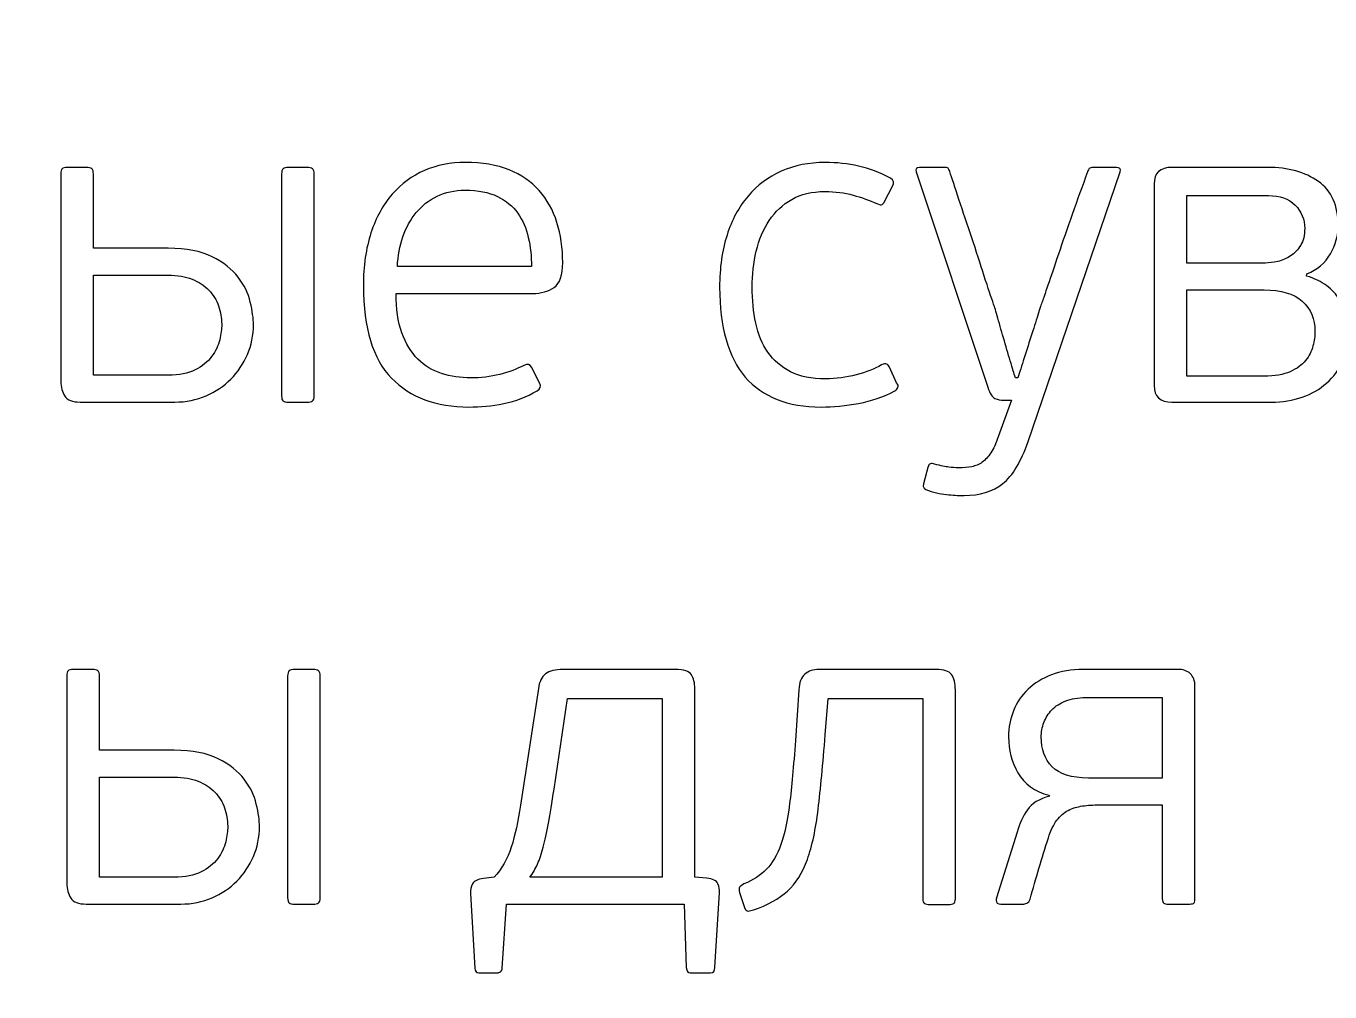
# Model space of a CAD drawing. Header units: centimetres. Extents: x -21.3 to 21.2, y -15.2 to 14.8.
# Drawn here: x -4.412 to -3.745, y 10.963 to 11.458 of the extents above; entities that cross this region are included whole.
import ezdxf

# ---------------------------------------------------------------- set-up
doc = ezdxf.new("R2010")
doc.units = ezdxf.units.CM
doc.header["$MEASUREMENT"] = 0
doc.layers.add('layer 1', color=7, linetype='Continuous')

msp = doc.modelspace()

# ---------------------------------------------------------------- linework, layer by layer
at = {"layer": 'layer 1', "color": 250, "lineweight": 9}
msp.add_open_spline([(-9.98124, 11.05641), (-9.00763, 9.93629), (-10.13091, 9.21685), (-9.88405, 8.155), (-9.88405, 8.155), (-9.66165, 7.19839), (-8.73313, 6.64559), (-7.8293, 6.43503), (-7.8293, 6.43503), (-7.8293, 6.43503), (-8.02548, 6.34899), (-8.02548, 6.34899), (-8.02548, 6.34899), (-8.27768, 6.25434), (-8.33952, 6.22257), (-8.56218, 6.03902), (-8.56218, 6.03902), (-8.78648, 5.85412), (-8.96901, 5.69561), (-9.08558, 5.39825), (-9.08558, 5.39825), (-9.27405, 4.91749), (-9.09821, 4.44479), (-8.7911, 4.13267), (-8.7911, 4.13267), (-8.67447, 4.01414), (-8.62273, 3.93029), (-8.50818, 3.81586), (-8.50818, 3.81586), (-7.56119, 2.86987), (-9.173, 1.85225), (-9.01121, 0.9869), (-9.01121, 0.9869), (-8.97444, 0.79026), (-8.89599, 0.71346), (-8.7818, 0.6142), (-8.7818, 0.6142), (-8.7818, 0.6142), (-8.57013, 0.6142), (-8.57013, 0.6142), (-8.57013, 0.6142), (-8.02163, 1.09095), (-8.36097, 1.4334), (-8.22211, 2.10062), (-8.22211, 2.10062), (-8.01994, 3.07206), (-6.96212, 3.13336), (-6.38172, 3.9644), (-6.38172, 3.9644), (-6.253, 4.14871), (-6.20448, 4.38319), (-6.13188, 4.63178), (-6.13188, 4.63178), (-6.06746, 4.85235), (-5.98956, 5.15629), (-5.81846, 5.27086), (-5.81846, 5.27086), (-5.69017, 5.00348), (-6.13712, 3.93343), (-5.77716, 3.89909), (-5.77716, 3.89909), (-5.45477, 3.87263), (-5.70726, 4.74762), (-5.43041, 5.27086), (-5.43041, 5.27086), (-4.9407, 5.01174), (-5.08374, 4.22602), (-5.03804, 3.79351), (-5.03804, 3.79351), (-4.85531, 2.0643), (-3.35762, 2.81711), (-2.99519, 2.02636), (-2.99519, 2.02636), (-2.74328, 1.47673), (-2.83885, 0.89642), (-2.22013, 0.89642), (-2.22013, 0.89642), (-2.06082, 1.13433), (-2.03964, 1.34378), (-2.19873, 1.62337), (-2.19873, 1.62337), (-2.44355, 2.05359), (-2.99783, 2.39427), (-2.91945, 2.86311), (-2.91945, 2.86311), (-2.83071, 3.39399), (-1.8524, 3.93692), (-2.37211, 5.04832), (-2.37211, 5.04832), (-2.49829, 5.31814), (-2.82545, 5.65994), (-3.09024, 5.81186), (-3.09024, 5.81186), (-3.21943, 5.88598), (-3.34145, 5.90507), (-3.41957, 6.01169), (-3.41957, 6.01169), (-3.20457, 6.01169), (-2.88829, 6.11747), (-2.74393, 6.18271), (-2.74393, 6.18271), (-2.52243, 6.28282), (-2.40803, 6.40551), (-2.24607, 6.5668), (-2.24607, 6.5668), (-1.95003, 6.86159), (-1.78242, 7.24684), (-1.65139, 7.70073), (-1.65139, 7.70073), (-1.52655, 8.13321), (-1.43247, 8.63226), (-1.24458, 9.02253), (-1.24458, 9.02253), (-0.8723, 9.79579), (-0.77957, 9.58561), (-0.52004, 9.88549), (-0.52004, 9.88549), (-0.31943, 10.12858), (-0.6653, 10.17303), (-0.85872, 10.11939), (-0.85872, 10.11939), (-0.9803, 10.08567), (-1.09694, 10.01186), (-1.19649, 9.96222), (-1.19649, 9.96222), (-1.87308, 9.62489), (-2.46594, 9.8032), (-3.44, 9.20711), (-3.44, 9.20711), (-4.02085, 8.85165), (-4.55976, 8.2471), (-4.86636, 7.63487), (-4.86636, 7.63487), (-4.89206, 7.58355), (-4.92192, 7.53221), (-4.93739, 7.4765), (-4.93739, 7.4765), (-4.98371, 7.30972), (-5.0532, 7.37628), (-4.99887, 7.45012), (-4.99887, 7.45012), (-4.94981, 7.51508), (-4.90932, 7.60773), (-4.94337, 7.72946), (-4.94337, 7.72946), (-5.00018, 7.93254), (-5.23826, 7.71833), (-4.87964, 8.74176), (-4.87964, 8.74176), (-4.73796, 9.14606), (-4.37314, 9.71549), (-4.03357, 9.90651), (-4.03357, 9.90651), (-3.73771, 10.07295), (-3.5686, 9.75855), (-3.20791, 10.06863), (-3.20791, 10.06863), (-2.84355, 10.35713), (-3.41861, 10.40096), (-3.69113, 10.26966), (-3.69113, 10.26966), (-3.80277, 10.21587), (-3.9828, 10.15845), (-4.07883, 10.09209), (-4.07883, 10.09209), (-4.63721, 9.70624), (-5.00471, 9.16134), (-5.15988, 8.48642), (-5.15988, 8.48642), (-5.20933, 8.29217), (-5.30263, 8.05219), (-5.34716, 8.39801), (-5.34716, 8.39801), (-5.44871, 9.1566), (-5.49017, 9.70987), (-6.10451, 10.3282), (-6.10451, 10.3282), (-6.24265, 10.46723), (-6.7672, 10.8666), (-6.8768, 10.63308), (-6.8768, 10.63308), (-6.99736, 10.30898), (-6.40858, 10.20822), (-6.16323, 10.07665), (-6.16323, 10.07665), (-5.75355, 9.85695), (-5.36953, 8.06992), (-5.56247, 7.90697), (-5.56247, 7.90697), (-5.75516, 7.74421), (-5.70721, 7.59841), (-5.63743, 7.45794), (-5.63743, 7.45794), (-5.58807, 7.35859), (-5.71138, 7.29185), (-5.75181, 7.48945), (-5.75181, 7.48945), (-5.81337, 7.83084), (-6.0628, 8.2617), (-6.21797, 8.57552), (-6.21797, 8.57552), (-6.34914, 8.84079), (-6.47501, 8.95265), (-6.6447, 9.17184), (-6.6447, 9.17184), (-7.09002, 9.74708), (-8.00385, 9.91917), (-8.52462, 10.36109), (-8.52462, 10.36109), (-8.72037, 10.5272), (-8.83814, 10.68138), (-9.05282, 10.85594), (-9.05282, 10.85594), (-9.14969, 10.9347), (-9.98124, 11.45764), (-9.98124, 11.05641)], degree=3, knots=[0, 0, 0, 0, 0.018182, 0.018182, 0.018182, 0.018182, 0.036364, 0.036364, 0.036364, 0.036364, 0.054545, 0.054545, 0.054545, 0.054545, 0.072727, 0.072727, 0.072727, 0.072727, 0.090909, 0.090909, 0.090909, 0.090909, 0.109091, 0.109091, 0.109091, 0.109091, 0.127273, 0.127273, 0.127273, 0.127273, 0.145455, 0.145455, 0.145455, 0.145455, 0.163636, 0.163636, 0.163636, 0.163636, 0.181818, 0.181818, 0.181818, 0.181818, 0.2, 0.2, 0.2, 0.2, 0.218182, 0.218182, 0.218182, 0.218182, 0.236364, 0.236364, 0.236364, 0.236364, 0.254545, 0.254545, 0.254545, 0.254545, 0.272727, 0.272727, 0.272727, 0.272727, 0.290909, 0.290909, 0.290909, 0.290909, 0.309091, 0.309091, 0.309091, 0.309091, 0.327273, 0.327273, 0.327273, 0.327273, 0.345455, 0.345455, 0.345455, 0.345455, 0.363636, 0.363636, 0.363636, 0.363636, 0.381818, 0.381818, 0.381818, 0.381818, 0.4, 0.4, 0.4, 0.4, 0.418182, 0.418182, 0.418182, 0.418182, 0.436364, 0.436364, 0.436364, 0.436364, 0.454545, 0.454545, 0.454545, 0.454545, 0.472727, 0.472727, 0.472727, 0.472727, 0.490909, 0.490909, 0.490909, 0.490909, 0.509091, 0.509091, 0.509091, 0.509091, 0.527273, 0.527273, 0.527273, 0.527273, 0.545455, 0.545455, 0.545455, 0.545455, 0.563636, 0.563636, 0.563636, 0.563636, 0.581818, 0.581818, 0.581818, 0.581818, 0.6, 0.6, 0.6, 0.6, 0.618182, 0.618182, 0.618182, 0.618182, 0.636364, 0.636364, 0.636364, 0.636364, 0.654545, 0.654545, 0.654545, 0.654545, 0.672727, 0.672727, 0.672727, 0.672727, 0.690909, 0.690909, 0.690909, 0.690909, 0.709091, 0.709091, 0.709091, 0.709091, 0.727273, 0.727273, 0.727273, 0.727273, 0.745455, 0.745455, 0.745455, 0.745455, 0.763636, 0.763636, 0.763636, 0.763636, 0.781818, 0.781818, 0.781818, 0.781818, 0.8, 0.8, 0.8, 0.8, 0.818182, 0.818182, 0.818182, 0.818182, 0.836364, 0.836364, 0.836364, 0.836364, 0.854545, 0.854545, 0.854545, 0.854545, 0.872727, 0.872727, 0.872727, 0.872727, 0.890909, 0.890909, 0.890909, 0.890909, 0.909091, 0.909091, 0.909091, 0.909091, 0.927273, 0.927273, 0.927273, 0.927273, 0.945455, 0.945455, 0.945455, 0.945455, 0.963636, 0.963636, 0.963636, 0.963636, 1, 1, 1, 1], dxfattribs=at)
at = {"layer": 'layer 1', "color": 29}
for points, knots in [([(-4.33895, 11.34394), (-4.32965, 11.34394), (-4.32218, 11.34249), (-4.31646, 11.33959), (-4.31646, 11.33959), (-4.31078, 11.3367), (-4.30635, 11.33323), (-4.30323, 11.32919), (-4.30323, 11.32919), (-4.30014, 11.32515), (-4.29805, 11.32088), (-4.29698, 11.31638), (-4.29698, 11.31638), (-4.29591, 11.31188), (-4.29537, 11.30803), (-4.29537, 11.30483), (-4.29537, 11.30483), (-4.29537, 11.29949), (-4.29641, 11.29442), (-4.29846, 11.28962), (-4.29846, 11.28962), (-4.30052, 11.28482), (-4.30334, 11.28062), (-4.30693, 11.27704), (-4.30693, 11.27704), (-4.31051, 11.27346), (-4.31474, 11.2706), (-4.31962, 11.26846), (-4.31962, 11.26846), (-4.3245, 11.26633), (-4.32984, 11.26526), (-4.33563, 11.26526), (-4.33563, 11.26526), (-4.33563, 11.26526), (-4.38412, 11.26526), (-4.38412, 11.26526), (-4.38412, 11.26526), (-4.38793, 11.26526), (-4.39053, 11.26629), (-4.39189, 11.26835), (-4.39189, 11.26835), (-4.39327, 11.2704), (-4.39395, 11.27288), (-4.39395, 11.27578), (-4.39395, 11.27578), (-4.39395, 11.27578), (-4.39395, 11.38191), (-4.39395, 11.38191), (-4.39395, 11.38191), (-4.39395, 11.38328), (-4.39373, 11.3842), (-4.39327, 11.38465), (-4.39327, 11.38465), (-4.39281, 11.38511), (-4.39194, 11.38534), (-4.39071, 11.38534), (-4.39071, 11.38534), (-4.39071, 11.38534), (-4.38096, 11.38534), (-4.38096, 11.38534), (-4.38096, 11.38534), (-4.37958, 11.38534), (-4.37859, 11.38511), (-4.37806, 11.38465), (-4.37806, 11.38465), (-4.37753, 11.3842), (-4.37726, 11.38328), (-4.37726, 11.38191), (-4.37726, 11.38191), (-4.37726, 11.38191), (-4.37726, 11.34394), (-4.37726, 11.34394), (-4.37726, 11.34394), (-4.37726, 11.34394), (-4.33895, 11.34394), (-4.33895, 11.34394)], [0, 0, 0, 0, 0.05, 0.05, 0.05, 0.05, 0.1, 0.1, 0.1, 0.1, 0.15, 0.15, 0.15, 0.15, 0.2, 0.2, 0.2, 0.2, 0.25, 0.25, 0.25, 0.25, 0.3, 0.3, 0.3, 0.3, 0.35, 0.35, 0.35, 0.35, 0.4, 0.4, 0.4, 0.4, 0.45, 0.45, 0.45, 0.45, 0.5, 0.5, 0.5, 0.5, 0.55, 0.55, 0.55, 0.55, 0.6, 0.6, 0.6, 0.6, 0.65, 0.65, 0.65, 0.65, 0.7, 0.7, 0.7, 0.7, 0.75, 0.75, 0.75, 0.75, 0.8, 0.8, 0.8, 0.8, 0.85, 0.85, 0.85, 0.85, 0.9, 0.9, 0.9, 0.9, 1, 1, 1, 1]), ([(-4.28097, 11.38191), (-4.28097, 11.38328), (-4.2807, 11.3842), (-4.28017, 11.38465), (-4.28017, 11.38465), (-4.27963, 11.38511), (-4.27872, 11.38534), (-4.2775, 11.38534), (-4.2775, 11.38534), (-4.2775, 11.38534), (-4.26797, 11.38534), (-4.26797, 11.38534), (-4.26797, 11.38534), (-4.26675, 11.38534), (-4.26583, 11.38511), (-4.26518, 11.38465), (-4.26518, 11.38465), (-4.26457, 11.3842), (-4.26427, 11.38328), (-4.26427, 11.38191), (-4.26427, 11.38191), (-4.26427, 11.38191), (-4.26427, 11.26846), (-4.26427, 11.26846), (-4.26427, 11.26846), (-4.26427, 11.26709), (-4.26457, 11.26621), (-4.26518, 11.26583), (-4.26518, 11.26583), (-4.26583, 11.26545), (-4.26675, 11.26526), (-4.26797, 11.26526), (-4.26797, 11.26526), (-4.26797, 11.26526), (-4.2775, 11.26526), (-4.2775, 11.26526), (-4.2775, 11.26526), (-4.27872, 11.26526), (-4.27963, 11.26545), (-4.28017, 11.26583), (-4.28017, 11.26583), (-4.2807, 11.26621), (-4.28097, 11.26709), (-4.28097, 11.26846), (-4.28097, 11.26846), (-4.28097, 11.26846), (-4.28097, 11.38191), (-4.28097, 11.38191)], [0, 0, 0, 0, 0.076923, 0.076923, 0.076923, 0.076923, 0.153846, 0.153846, 0.153846, 0.153846, 0.230769, 0.230769, 0.230769, 0.230769, 0.307692, 0.307692, 0.307692, 0.307692, 0.384615, 0.384615, 0.384615, 0.384615, 0.461538, 0.461538, 0.461538, 0.461538, 0.538462, 0.538462, 0.538462, 0.538462, 0.615385, 0.615385, 0.615385, 0.615385, 0.692308, 0.692308, 0.692308, 0.692308, 0.769231, 0.769231, 0.769231, 0.769231, 0.846154, 0.846154, 0.846154, 0.846154, 1, 1, 1, 1]), ([(-4.18696, 11.38785), (-4.17827, 11.38785), (-4.1708, 11.3866), (-4.16455, 11.38408), (-4.16455, 11.38408), (-4.15829, 11.38157), (-4.15315, 11.37802), (-4.14911, 11.37345), (-4.14911, 11.37345), (-4.14507, 11.36887), (-4.14205, 11.36346), (-4.14008, 11.35721), (-4.14008, 11.35721), (-4.13809, 11.35095), (-4.1371, 11.34409), (-4.1371, 11.33662), (-4.1371, 11.33662), (-4.1371, 11.33022), (-4.13858, 11.32599), (-4.14156, 11.32393), (-4.14156, 11.32393), (-4.14453, 11.32187), (-4.14815, 11.32084), (-4.15242, 11.32084), (-4.15242, 11.32084), (-4.15242, 11.32084), (-4.22241, 11.32084), (-4.22241, 11.32084), (-4.22241, 11.32084), (-4.22241, 11.31295), (-4.22142, 11.30624), (-4.21944, 11.30071), (-4.21944, 11.30071), (-4.21746, 11.29519), (-4.21471, 11.29068), (-4.21128, 11.28729), (-4.21128, 11.28729), (-4.20785, 11.28386), (-4.20377, 11.28138), (-4.19912, 11.2799), (-4.19912, 11.2799), (-4.19447, 11.27837), (-4.18944, 11.27761), (-4.1841, 11.27761), (-4.1841, 11.27761), (-4.17903, 11.27761), (-4.17411, 11.27822), (-4.16927, 11.27944), (-4.16927, 11.27944), (-4.16447, 11.28066), (-4.16039, 11.28219), (-4.157, 11.28401), (-4.157, 11.28401), (-4.15517, 11.28493), (-4.15387, 11.28462), (-4.15311, 11.2831), (-4.15311, 11.2831), (-4.15311, 11.2831), (-4.14899, 11.27506), (-4.14899, 11.27506), (-4.14899, 11.27506), (-4.14808, 11.27319), (-4.14846, 11.27189), (-4.15014, 11.27109), (-4.15014, 11.27109), (-4.15547, 11.26785), (-4.16119, 11.26564), (-4.16729, 11.2645), (-4.16729, 11.2645), (-4.17339, 11.26332), (-4.17934, 11.26274), (-4.18513, 11.26274), (-4.18513, 11.26274), (-4.2019, 11.26274), (-4.21509, 11.26766), (-4.2247, 11.2775), (-4.2247, 11.2775), (-4.23431, 11.28733), (-4.23911, 11.30308), (-4.23911, 11.32473), (-4.23911, 11.32473), (-4.23911, 11.33494), (-4.23781, 11.34398), (-4.23522, 11.35183), (-4.23522, 11.35183), (-4.23263, 11.35968), (-4.22901, 11.36628), (-4.22435, 11.37161), (-4.22435, 11.37161), (-4.2197, 11.37695), (-4.21421, 11.38099), (-4.20789, 11.38374), (-4.20789, 11.38374), (-4.20156, 11.38648), (-4.19459, 11.38785), (-4.18696, 11.38785)], [0, 0, 0, 0, 0.04, 0.04, 0.04, 0.04, 0.08, 0.08, 0.08, 0.08, 0.12, 0.12, 0.12, 0.12, 0.16, 0.16, 0.16, 0.16, 0.2, 0.2, 0.2, 0.2, 0.24, 0.24, 0.24, 0.24, 0.28, 0.28, 0.28, 0.28, 0.32, 0.32, 0.32, 0.32, 0.36, 0.36, 0.36, 0.36, 0.4, 0.4, 0.4, 0.4, 0.44, 0.44, 0.44, 0.44, 0.48, 0.48, 0.48, 0.48, 0.52, 0.52, 0.52, 0.52, 0.56, 0.56, 0.56, 0.56, 0.6, 0.6, 0.6, 0.6, 0.64, 0.64, 0.64, 0.64, 0.68, 0.68, 0.68, 0.68, 0.72, 0.72, 0.72, 0.72, 0.76, 0.76, 0.76, 0.76, 0.8, 0.8, 0.8, 0.8, 0.84, 0.84, 0.84, 0.84, 0.88, 0.88, 0.88, 0.88, 0.92, 0.92, 0.92, 0.92, 1, 1, 1, 1]), ([(-4.00261, 11.27715), (-3.99728, 11.27715), (-3.99205, 11.27784), (-3.98694, 11.27921), (-3.98694, 11.27921), (-3.98184, 11.28058), (-3.97753, 11.28226), (-3.97402, 11.28424), (-3.97402, 11.28424), (-3.9728, 11.28485), (-3.97192, 11.28501), (-3.97139, 11.2847), (-3.97139, 11.2847), (-3.97086, 11.28439), (-3.97036, 11.28386), (-3.9699, 11.2831), (-3.9699, 11.2831), (-3.9699, 11.2831), (-3.96625, 11.27509), (-3.96625, 11.27509), (-3.96625, 11.27509), (-3.96548, 11.27418), (-3.96525, 11.27342), (-3.96556, 11.27281), (-3.96556, 11.27281), (-3.96586, 11.2722), (-3.9664, 11.27159), (-3.96716, 11.27098), (-3.96716, 11.27098), (-3.97296, 11.26793), (-3.97913, 11.26579), (-3.98569, 11.26457), (-3.98569, 11.26457), (-3.99224, 11.26335), (-3.99865, 11.26274), (-4.0049, 11.26274), (-4.0049, 11.26274), (-4.02198, 11.26274), (-4.0349, 11.26785), (-4.04367, 11.27807), (-4.04367, 11.27807), (-4.05243, 11.28828), (-4.05682, 11.30361), (-4.05682, 11.32404), (-4.05682, 11.32404), (-4.05682, 11.33395), (-4.05556, 11.34283), (-4.05304, 11.35069), (-4.05304, 11.35069), (-4.05053, 11.35854), (-4.04694, 11.36521), (-4.04229, 11.3707), (-4.04229, 11.3707), (-4.03764, 11.37619), (-4.03197, 11.38042), (-4.02525, 11.38339), (-4.02525, 11.38339), (-4.01855, 11.38637), (-4.01107, 11.38785), (-4.00284, 11.38785), (-4.00284, 11.38785), (-3.9969, 11.38785), (-3.99118, 11.38724), (-3.98569, 11.38602), (-3.98569, 11.38602), (-3.9802, 11.3848), (-3.97478, 11.38275), (-3.96945, 11.37985), (-3.96945, 11.37985), (-3.96762, 11.37878), (-3.96724, 11.37741), (-3.9683, 11.37573), (-3.9683, 11.37573), (-3.9683, 11.37573), (-3.97242, 11.36796), (-3.97242, 11.36796), (-3.97242, 11.36796), (-3.97273, 11.36719), (-3.97315, 11.36666), (-3.97368, 11.36635), (-3.97368, 11.36635), (-3.97421, 11.36605), (-3.97509, 11.3662), (-3.97631, 11.36681), (-3.97631, 11.36681), (-3.98012, 11.36849), (-3.9842, 11.36994), (-3.98855, 11.37116), (-3.98855, 11.37116), (-3.99289, 11.37238), (-3.99766, 11.37299), (-4.00284, 11.37299), (-4.00284, 11.37299), (-4.00955, 11.37299), (-4.01523, 11.37165), (-4.01988, 11.36898), (-4.01988, 11.36898), (-4.02453, 11.36632), (-4.02838, 11.3627), (-4.03143, 11.35812), (-4.03143, 11.35812), (-4.03448, 11.35355), (-4.03669, 11.34832), (-4.03807, 11.34245), (-4.03807, 11.34245), (-4.03943, 11.33658), (-4.04012, 11.33044), (-4.04012, 11.32404), (-4.04012, 11.32404), (-4.04012, 11.31749), (-4.03951, 11.31135), (-4.03829, 11.30563), (-4.03829, 11.30563), (-4.03707, 11.29991), (-4.03501, 11.29496), (-4.03212, 11.29076), (-4.03212, 11.29076), (-4.02922, 11.28657), (-4.02537, 11.28325), (-4.02057, 11.28081), (-4.02057, 11.28081), (-4.01577, 11.27837), (-4.00978, 11.27715), (-4.00261, 11.27715)], [0, 0, 0, 0, 0.03125, 0.03125, 0.03125, 0.03125, 0.0625, 0.0625, 0.0625, 0.0625, 0.09375, 0.09375, 0.09375, 0.09375, 0.125, 0.125, 0.125, 0.125, 0.15625, 0.15625, 0.15625, 0.15625, 0.1875, 0.1875, 0.1875, 0.1875, 0.21875, 0.21875, 0.21875, 0.21875, 0.25, 0.25, 0.25, 0.25, 0.28125, 0.28125, 0.28125, 0.28125, 0.3125, 0.3125, 0.3125, 0.3125, 0.34375, 0.34375, 0.34375, 0.34375, 0.375, 0.375, 0.375, 0.375, 0.40625, 0.40625, 0.40625, 0.40625, 0.4375, 0.4375, 0.4375, 0.4375, 0.46875, 0.46875, 0.46875, 0.46875, 0.5, 0.5, 0.5, 0.5, 0.53125, 0.53125, 0.53125, 0.53125, 0.5625, 0.5625, 0.5625, 0.5625, 0.59375, 0.59375, 0.59375, 0.59375, 0.625, 0.625, 0.625, 0.625, 0.65625, 0.65625, 0.65625, 0.65625, 0.6875, 0.6875, 0.6875, 0.6875, 0.71875, 0.71875, 0.71875, 0.71875, 0.75, 0.75, 0.75, 0.75, 0.78125, 0.78125, 0.78125, 0.78125, 0.8125, 0.8125, 0.8125, 0.8125, 0.84375, 0.84375, 0.84375, 0.84375, 0.875, 0.875, 0.875, 0.875, 0.90625, 0.90625, 0.90625, 0.90625, 0.9375, 0.9375, 0.9375, 0.9375, 1, 1, 1, 1]), ([(-3.899, 11.24513), (-3.90251, 11.23476), (-3.90682, 11.22756), (-3.91192, 11.22352), (-3.91192, 11.22352), (-3.91703, 11.21948), (-3.92363, 11.21746), (-3.93171, 11.21746), (-3.93171, 11.21746), (-3.93384, 11.21746), (-3.93647, 11.21757), (-3.9396, 11.2178), (-3.9396, 11.2178), (-3.94273, 11.21803), (-3.9462, 11.21875), (-3.95001, 11.21997), (-3.95001, 11.21997), (-3.95214, 11.22058), (-3.95298, 11.22173), (-3.95252, 11.2234), (-3.95252, 11.2234), (-3.95252, 11.2234), (-3.95024, 11.23187), (-3.95024, 11.23187), (-3.95024, 11.23187), (-3.94993, 11.23293), (-3.94951, 11.23354), (-3.94897, 11.2337), (-3.94897, 11.2337), (-3.94844, 11.23385), (-3.94772, 11.23377), (-3.9468, 11.23347), (-3.9468, 11.23347), (-3.9436, 11.2327), (-3.9412, 11.23221), (-3.9396, 11.23198), (-3.9396, 11.23198), (-3.938, 11.23175), (-3.93628, 11.23164), (-3.93445, 11.23164), (-3.93445, 11.23164), (-3.93201, 11.23164), (-3.9298, 11.23183), (-3.92782, 11.23221), (-3.92782, 11.23221), (-3.92584, 11.23259), (-3.92404, 11.23335), (-3.92245, 11.2345), (-3.92245, 11.2345), (-3.92084, 11.23564), (-3.91936, 11.23724), (-3.91798, 11.2393), (-3.91798, 11.2393), (-3.91661, 11.24136), (-3.91539, 11.24406), (-3.91433, 11.24742), (-3.91433, 11.24742), (-3.91433, 11.24742), (-3.90746, 11.26618), (-3.90746, 11.26618), (-3.90746, 11.26618), (-3.90746, 11.26618), (-3.91135, 11.26618), (-3.91135, 11.26618), (-3.91135, 11.26618), (-3.91303, 11.26618), (-3.91455, 11.26648), (-3.91592, 11.26709), (-3.91592, 11.26709), (-3.9173, 11.2677), (-3.91852, 11.2696), (-3.91959, 11.27281), (-3.91959, 11.27281), (-3.91959, 11.27281), (-3.95618, 11.38305), (-3.95618, 11.38305), (-3.95618, 11.38305), (-3.95664, 11.38458), (-3.95611, 11.38534), (-3.95458, 11.38534), (-3.95458, 11.38534), (-3.95458, 11.38534), (-3.942, 11.38534), (-3.942, 11.38534), (-3.942, 11.38534), (-3.94093, 11.38534), (-3.94025, 11.38518), (-3.93994, 11.38488), (-3.93994, 11.38488), (-3.93964, 11.38458), (-3.93933, 11.38404), (-3.93903, 11.38328), (-3.93903, 11.38328), (-3.93796, 11.37992), (-3.9364, 11.37512), (-3.93434, 11.36887), (-3.93434, 11.36887), (-3.93228, 11.36262), (-3.93011, 11.3561), (-3.92782, 11.34931), (-3.92782, 11.34931), (-3.92553, 11.34253), (-3.9234, 11.33601), (-3.92141, 11.32976), (-3.92141, 11.32976), (-3.91943, 11.32351), (-3.91783, 11.3187), (-3.91661, 11.31535), (-3.91661, 11.31535), (-3.91615, 11.31413), (-3.91543, 11.31173), (-3.91444, 11.30814), (-3.91444, 11.30814), (-3.91345, 11.30456), (-3.91234, 11.30071), (-3.91112, 11.2966), (-3.91112, 11.2966), (-3.9099, 11.29248), (-3.90876, 11.28859), (-3.90769, 11.28493), (-3.90769, 11.28493), (-3.90662, 11.28127), (-3.90586, 11.27883), (-3.90541, 11.27761), (-3.90541, 11.27761), (-3.90541, 11.27761), (-3.90426, 11.27761), (-3.90426, 11.27761), (-3.90426, 11.27761), (-3.90335, 11.28036), (-3.90224, 11.28378), (-3.90094, 11.28791), (-3.90094, 11.28791), (-3.89965, 11.29202), (-3.89835, 11.2961), (-3.89706, 11.30014), (-3.89706, 11.30014), (-3.89576, 11.30418), (-3.89462, 11.3078), (-3.89362, 11.311), (-3.89362, 11.311), (-3.89264, 11.3142), (-3.89199, 11.31619), (-3.89168, 11.31695), (-3.89168, 11.31695), (-3.89122, 11.31802), (-3.89027, 11.32073), (-3.88882, 11.32507), (-3.88882, 11.32507), (-3.88738, 11.32942), (-3.88558, 11.33471), (-3.88345, 11.34097), (-3.88345, 11.34097), (-3.88131, 11.34722), (-3.87895, 11.35401), (-3.87636, 11.36132), (-3.87636, 11.36132), (-3.87377, 11.36864), (-3.87117, 11.37588), (-3.86858, 11.38305), (-3.86858, 11.38305), (-3.86828, 11.38381), (-3.86797, 11.38438), (-3.86767, 11.38477), (-3.86767, 11.38477), (-3.86736, 11.38515), (-3.86667, 11.38534), (-3.86561, 11.38534), (-3.86561, 11.38534), (-3.86561, 11.38534), (-3.85371, 11.38534), (-3.85371, 11.38534), (-3.85371, 11.38534), (-3.85204, 11.38534), (-3.85143, 11.38458), (-3.85188, 11.38305), (-3.85188, 11.38305), (-3.85188, 11.38305), (-3.899, 11.24513), (-3.899, 11.24513)], [0, 0, 0, 0, 0.021739, 0.021739, 0.021739, 0.021739, 0.043478, 0.043478, 0.043478, 0.043478, 0.065217, 0.065217, 0.065217, 0.065217, 0.086957, 0.086957, 0.086957, 0.086957, 0.108696, 0.108696, 0.108696, 0.108696, 0.130435, 0.130435, 0.130435, 0.130435, 0.152174, 0.152174, 0.152174, 0.152174, 0.173913, 0.173913, 0.173913, 0.173913, 0.195652, 0.195652, 0.195652, 0.195652, 0.217391, 0.217391, 0.217391, 0.217391, 0.23913, 0.23913, 0.23913, 0.23913, 0.26087, 0.26087, 0.26087, 0.26087, 0.282609, 0.282609, 0.282609, 0.282609, 0.304348, 0.304348, 0.304348, 0.304348, 0.326087, 0.326087, 0.326087, 0.326087, 0.347826, 0.347826, 0.347826, 0.347826, 0.369565, 0.369565, 0.369565, 0.369565, 0.391304, 0.391304, 0.391304, 0.391304, 0.413043, 0.413043, 0.413043, 0.413043, 0.434783, 0.434783, 0.434783, 0.434783, 0.456522, 0.456522, 0.456522, 0.456522, 0.478261, 0.478261, 0.478261, 0.478261, 0.5, 0.5, 0.5, 0.5, 0.521739, 0.521739, 0.521739, 0.521739, 0.543478, 0.543478, 0.543478, 0.543478, 0.565217, 0.565217, 0.565217, 0.565217, 0.586957, 0.586957, 0.586957, 0.586957, 0.608696, 0.608696, 0.608696, 0.608696, 0.630435, 0.630435, 0.630435, 0.630435, 0.652174, 0.652174, 0.652174, 0.652174, 0.673913, 0.673913, 0.673913, 0.673913, 0.695652, 0.695652, 0.695652, 0.695652, 0.717391, 0.717391, 0.717391, 0.717391, 0.73913, 0.73913, 0.73913, 0.73913, 0.76087, 0.76087, 0.76087, 0.76087, 0.782609, 0.782609, 0.782609, 0.782609, 0.804348, 0.804348, 0.804348, 0.804348, 0.826087, 0.826087, 0.826087, 0.826087, 0.847826, 0.847826, 0.847826, 0.847826, 0.869565, 0.869565, 0.869565, 0.869565, 0.891304, 0.891304, 0.891304, 0.891304, 0.913043, 0.913043, 0.913043, 0.913043, 0.934783, 0.934783, 0.934783, 0.934783, 0.956522, 0.956522, 0.956522, 0.956522, 1, 1, 1, 1]), ([(-3.75651, 11.32976), (-3.75239, 11.32854), (-3.74896, 11.3269), (-3.74622, 11.32484), (-3.74622, 11.32484), (-3.74347, 11.32278), (-3.74126, 11.32042), (-3.73959, 11.31775), (-3.73959, 11.31775), (-3.73791, 11.31508), (-3.73673, 11.31222), (-3.73604, 11.30917), (-3.73604, 11.30917), (-3.73535, 11.30612), (-3.73501, 11.30315), (-3.73501, 11.30025), (-3.73501, 11.30025), (-3.73501, 11.29507), (-3.736, 11.29034), (-3.73798, 11.28607), (-3.73798, 11.28607), (-3.73997, 11.2818), (-3.74271, 11.27811), (-3.74622, 11.27498), (-3.74622, 11.27498), (-3.74973, 11.27185), (-3.75388, 11.26945), (-3.75868, 11.26778), (-3.75868, 11.26778), (-3.76348, 11.2661), (-3.76878, 11.26526), (-3.77458, 11.26526), (-3.77458, 11.26526), (-3.77458, 11.26526), (-3.82536, 11.26526), (-3.82536, 11.26526), (-3.82536, 11.26526), (-3.83146, 11.26526), (-3.8345, 11.26808), (-3.8345, 11.27372), (-3.8345, 11.27372), (-3.8345, 11.27372), (-3.8345, 11.37688), (-3.8345, 11.37688), (-3.8345, 11.37688), (-3.8345, 11.38252), (-3.83146, 11.38534), (-3.82536, 11.38534), (-3.82536, 11.38534), (-3.82536, 11.38534), (-3.77641, 11.38534), (-3.77641, 11.38534), (-3.77641, 11.38534), (-3.76588, 11.38534), (-3.75724, 11.38294), (-3.75045, 11.37813), (-3.75045, 11.37813), (-3.74366, 11.37333), (-3.74027, 11.36582), (-3.74027, 11.3556), (-3.74027, 11.3556), (-3.74027, 11.35057), (-3.74161, 11.34573), (-3.74427, 11.34108), (-3.74427, 11.34108), (-3.74694, 11.33643), (-3.75094, 11.33304), (-3.75628, 11.3309), (-3.75628, 11.3309), (-3.75628, 11.3309), (-3.75651, 11.32976), (-3.75651, 11.32976)], [0, 0, 0, 0, 0.052632, 0.052632, 0.052632, 0.052632, 0.105263, 0.105263, 0.105263, 0.105263, 0.157895, 0.157895, 0.157895, 0.157895, 0.210526, 0.210526, 0.210526, 0.210526, 0.263158, 0.263158, 0.263158, 0.263158, 0.315789, 0.315789, 0.315789, 0.315789, 0.368421, 0.368421, 0.368421, 0.368421, 0.421053, 0.421053, 0.421053, 0.421053, 0.473684, 0.473684, 0.473684, 0.473684, 0.526316, 0.526316, 0.526316, 0.526316, 0.578947, 0.578947, 0.578947, 0.578947, 0.631579, 0.631579, 0.631579, 0.631579, 0.684211, 0.684211, 0.684211, 0.684211, 0.736842, 0.736842, 0.736842, 0.736842, 0.789474, 0.789474, 0.789474, 0.789474, 0.842105, 0.842105, 0.842105, 0.842105, 0.894737, 0.894737, 0.894737, 0.894737, 1, 1, 1, 1]), ([(-4.15311, 11.33456), (-4.15311, 11.33974), (-4.15364, 11.3447), (-4.15471, 11.34943), (-4.15471, 11.34943), (-4.15578, 11.35416), (-4.15757, 11.35831), (-4.16013, 11.36189), (-4.16013, 11.36189), (-4.16264, 11.36548), (-4.16611, 11.36834), (-4.17053, 11.37047), (-4.17053, 11.37047), (-4.17499, 11.37261), (-4.18048, 11.37367), (-4.18708, 11.37367), (-4.18708, 11.37367), (-4.19241, 11.37367), (-4.19722, 11.37264), (-4.20141, 11.37059), (-4.20141, 11.37059), (-4.20564, 11.36853), (-4.20918, 11.36574), (-4.21208, 11.36224), (-4.21208, 11.36224), (-4.21498, 11.35873), (-4.21727, 11.35461), (-4.21887, 11.34988), (-4.21887, 11.34988), (-4.22047, 11.34516), (-4.22142, 11.34005), (-4.22172, 11.33456), (-4.22172, 11.33456), (-4.22172, 11.33456), (-4.15311, 11.33456), (-4.15311, 11.33456)], [0, 0, 0, 0, 0.1, 0.1, 0.1, 0.1, 0.2, 0.2, 0.2, 0.2, 0.3, 0.3, 0.3, 0.3, 0.4, 0.4, 0.4, 0.4, 0.5, 0.5, 0.5, 0.5, 0.6, 0.6, 0.6, 0.6, 0.7, 0.7, 0.7, 0.7, 0.8, 0.8, 0.8, 0.8, 1, 1, 1, 1]), ([(-3.81781, 11.33639), (-3.81781, 11.33639), (-3.77755, 11.33639), (-3.77755, 11.33639), (-3.77755, 11.33639), (-3.77572, 11.33639), (-3.77362, 11.33666), (-3.77126, 11.33719), (-3.77126, 11.33719), (-3.7689, 11.33773), (-3.76669, 11.33868), (-3.76463, 11.34001), (-3.76463, 11.34001), (-3.76257, 11.34139), (-3.76085, 11.34321), (-3.75948, 11.34546), (-3.75948, 11.34546), (-3.75811, 11.34775), (-3.75742, 11.35065), (-3.75742, 11.35412), (-3.75742, 11.35412), (-3.75742, 11.35881), (-3.75906, 11.36277), (-3.76234, 11.36605), (-3.76234, 11.36605), (-3.76562, 11.36929), (-3.77016, 11.37093), (-3.77595, 11.37093), (-3.77595, 11.37093), (-3.77595, 11.37093), (-3.81781, 11.37093), (-3.81781, 11.37093), (-3.81781, 11.37093), (-3.81781, 11.37093), (-3.81781, 11.33639), (-3.81781, 11.33639)], [0, 0, 0, 0, 0.1, 0.1, 0.1, 0.1, 0.2, 0.2, 0.2, 0.2, 0.3, 0.3, 0.3, 0.3, 0.4, 0.4, 0.4, 0.4, 0.5, 0.5, 0.5, 0.5, 0.6, 0.6, 0.6, 0.6, 0.7, 0.7, 0.7, 0.7, 0.8, 0.8, 0.8, 0.8, 1, 1, 1, 1]), ([(-4.37726, 11.33022), (-4.37726, 11.33022), (-4.37726, 11.27898), (-4.37726, 11.27898), (-4.37726, 11.27898), (-4.37726, 11.27898), (-4.33895, 11.27898), (-4.33895, 11.27898), (-4.33895, 11.27898), (-4.33334, 11.27898), (-4.32873, 11.2799), (-4.32518, 11.28173), (-4.32518, 11.28173), (-4.3216, 11.28356), (-4.31878, 11.28584), (-4.31676, 11.28859), (-4.31676, 11.28859), (-4.3147, 11.29133), (-4.31333, 11.29419), (-4.31264, 11.29717), (-4.31264, 11.29717), (-4.31196, 11.30014), (-4.31161, 11.30277), (-4.31161, 11.30506), (-4.31161, 11.30506), (-4.31161, 11.30826), (-4.31215, 11.31139), (-4.31322, 11.31443), (-4.31322, 11.31443), (-4.31429, 11.31749), (-4.31596, 11.32019), (-4.31821, 11.32255), (-4.31821, 11.32255), (-4.3205, 11.32492), (-4.32336, 11.32679), (-4.32679, 11.32816), (-4.32679, 11.32816), (-4.33018, 11.32953), (-4.33426, 11.33022), (-4.33895, 11.33022), (-4.33895, 11.33022), (-4.33895, 11.33022), (-4.37726, 11.33022), (-4.37726, 11.33022)], [0, 0, 0, 0, 0.083333, 0.083333, 0.083333, 0.083333, 0.166667, 0.166667, 0.166667, 0.166667, 0.25, 0.25, 0.25, 0.25, 0.333333, 0.333333, 0.333333, 0.333333, 0.416667, 0.416667, 0.416667, 0.416667, 0.5, 0.5, 0.5, 0.5, 0.583333, 0.583333, 0.583333, 0.583333, 0.666667, 0.666667, 0.666667, 0.666667, 0.75, 0.75, 0.75, 0.75, 0.833333, 0.833333, 0.833333, 0.833333, 1, 1, 1, 1]), ([(-3.75216, 11.3014), (-3.75216, 11.3078), (-3.75434, 11.31295), (-3.75868, 11.31683), (-3.75868, 11.31683), (-3.76303, 11.32073), (-3.76955, 11.32267), (-3.77824, 11.32267), (-3.77824, 11.32267), (-3.77824, 11.32267), (-3.81781, 11.32267), (-3.81781, 11.32267), (-3.81781, 11.32267), (-3.81781, 11.32267), (-3.81781, 11.27852), (-3.81781, 11.27852), (-3.81781, 11.27852), (-3.81781, 11.27852), (-3.77824, 11.27852), (-3.77824, 11.27852), (-3.77824, 11.27852), (-3.77275, 11.27852), (-3.76829, 11.27929), (-3.76486, 11.28081), (-3.76486, 11.28081), (-3.76143, 11.28234), (-3.7588, 11.28424), (-3.75697, 11.28653), (-3.75697, 11.28653), (-3.75514, 11.28882), (-3.75388, 11.29129), (-3.75319, 11.29396), (-3.75319, 11.29396), (-3.75251, 11.29663), (-3.75216, 11.29911), (-3.75216, 11.3014)], [0, 0, 0, 0, 0.1, 0.1, 0.1, 0.1, 0.2, 0.2, 0.2, 0.2, 0.3, 0.3, 0.3, 0.3, 0.4, 0.4, 0.4, 0.4, 0.5, 0.5, 0.5, 0.5, 0.6, 0.6, 0.6, 0.6, 0.7, 0.7, 0.7, 0.7, 0.8, 0.8, 0.8, 0.8, 1, 1, 1, 1]), ([(-4.33587, 11.08709), (-4.32657, 11.08709), (-4.3191, 11.08564), (-4.31338, 11.08274), (-4.31338, 11.08274), (-4.3077, 11.07985), (-4.30327, 11.07638), (-4.30015, 11.07234), (-4.30015, 11.07234), (-4.29706, 11.0683), (-4.29497, 11.06403), (-4.2939, 11.05953), (-4.2939, 11.05953), (-4.29283, 11.05503), (-4.2923, 11.05118), (-4.2923, 11.04798), (-4.2923, 11.04798), (-4.2923, 11.04264), (-4.29333, 11.03757), (-4.29538, 11.03277), (-4.29538, 11.03277), (-4.29744, 11.02797), (-4.30026, 11.02377), (-4.30385, 11.02019), (-4.30385, 11.02019), (-4.30743, 11.0166), (-4.31166, 11.01375), (-4.31654, 11.01161), (-4.31654, 11.01161), (-4.32142, 11.00948), (-4.32676, 11.00841), (-4.33255, 11.00841), (-4.33255, 11.00841), (-4.33255, 11.00841), (-4.38104, 11.00841), (-4.38104, 11.00841), (-4.38104, 11.00841), (-4.38485, 11.00841), (-4.38745, 11.00944), (-4.38882, 11.0115), (-4.38882, 11.0115), (-4.39019, 11.01355), (-4.39088, 11.01603), (-4.39088, 11.01893), (-4.39088, 11.01893), (-4.39088, 11.01893), (-4.39088, 11.12506), (-4.39088, 11.12506), (-4.39088, 11.12506), (-4.39088, 11.12643), (-4.39065, 11.12734), (-4.39019, 11.1278), (-4.39019, 11.1278), (-4.38973, 11.12826), (-4.38886, 11.12849), (-4.38763, 11.12849), (-4.38763, 11.12849), (-4.38763, 11.12849), (-4.37788, 11.12849), (-4.37788, 11.12849), (-4.37788, 11.12849), (-4.3765, 11.12849), (-4.37551, 11.12826), (-4.37498, 11.1278), (-4.37498, 11.1278), (-4.37445, 11.12734), (-4.37418, 11.12643), (-4.37418, 11.12506), (-4.37418, 11.12506), (-4.37418, 11.12506), (-4.37418, 11.08709), (-4.37418, 11.08709), (-4.37418, 11.08709), (-4.37418, 11.08709), (-4.33587, 11.08709), (-4.33587, 11.08709)], [0, 0, 0, 0, 0.05, 0.05, 0.05, 0.05, 0.1, 0.1, 0.1, 0.1, 0.15, 0.15, 0.15, 0.15, 0.2, 0.2, 0.2, 0.2, 0.25, 0.25, 0.25, 0.25, 0.3, 0.3, 0.3, 0.3, 0.35, 0.35, 0.35, 0.35, 0.4, 0.4, 0.4, 0.4, 0.45, 0.45, 0.45, 0.45, 0.5, 0.5, 0.5, 0.5, 0.55, 0.55, 0.55, 0.55, 0.6, 0.6, 0.6, 0.6, 0.65, 0.65, 0.65, 0.65, 0.7, 0.7, 0.7, 0.7, 0.75, 0.75, 0.75, 0.75, 0.8, 0.8, 0.8, 0.8, 0.85, 0.85, 0.85, 0.85, 0.9, 0.9, 0.9, 0.9, 1, 1, 1, 1]), ([(-4.27789, 11.12506), (-4.27789, 11.12643), (-4.27762, 11.12734), (-4.27709, 11.1278), (-4.27709, 11.1278), (-4.27655, 11.12826), (-4.27564, 11.12849), (-4.27442, 11.12849), (-4.27442, 11.12849), (-4.27442, 11.12849), (-4.26489, 11.12849), (-4.26489, 11.12849), (-4.26489, 11.12849), (-4.26367, 11.12849), (-4.26276, 11.12826), (-4.2621, 11.1278), (-4.2621, 11.1278), (-4.26149, 11.12734), (-4.26119, 11.12643), (-4.26119, 11.12506), (-4.26119, 11.12506), (-4.26119, 11.12506), (-4.26119, 11.01161), (-4.26119, 11.01161), (-4.26119, 11.01161), (-4.26119, 11.01024), (-4.26149, 11.00936), (-4.2621, 11.00898), (-4.2621, 11.00898), (-4.26276, 11.0086), (-4.26367, 11.00841), (-4.26489, 11.00841), (-4.26489, 11.00841), (-4.26489, 11.00841), (-4.27442, 11.00841), (-4.27442, 11.00841), (-4.27442, 11.00841), (-4.27564, 11.00841), (-4.27655, 11.0086), (-4.27709, 11.00898), (-4.27709, 11.00898), (-4.27762, 11.00936), (-4.27789, 11.01024), (-4.27789, 11.01161), (-4.27789, 11.01161), (-4.27789, 11.01161), (-4.27789, 11.12506), (-4.27789, 11.12506)], [0, 0, 0, 0, 0.076923, 0.076923, 0.076923, 0.076923, 0.153846, 0.153846, 0.153846, 0.153846, 0.230769, 0.230769, 0.230769, 0.230769, 0.307692, 0.307692, 0.307692, 0.307692, 0.384615, 0.384615, 0.384615, 0.384615, 0.461538, 0.461538, 0.461538, 0.461538, 0.538462, 0.538462, 0.538462, 0.538462, 0.615385, 0.615385, 0.615385, 0.615385, 0.692308, 0.692308, 0.692308, 0.692308, 0.769231, 0.769231, 0.769231, 0.769231, 0.846154, 0.846154, 0.846154, 0.846154, 1, 1, 1, 1]), ([(-4.17222, 11.02213), (-4.16825, 11.0264), (-4.16532, 11.03155), (-4.16341, 11.03757), (-4.16341, 11.03757), (-4.1615, 11.0436), (-4.15994, 11.05072), (-4.15872, 11.05896), (-4.15872, 11.05896), (-4.15872, 11.05896), (-4.14957, 11.11865), (-4.14957, 11.11865), (-4.14957, 11.11865), (-4.14912, 11.12216), (-4.14789, 11.12467), (-4.14591, 11.1262), (-4.14591, 11.1262), (-4.14393, 11.12773), (-4.14096, 11.12849), (-4.137, 11.12849), (-4.137, 11.12849), (-4.137, 11.12849), (-4.07959, 11.12849), (-4.07959, 11.12849), (-4.07959, 11.12849), (-4.07516, 11.12849), (-4.07238, 11.12757), (-4.07124, 11.12574), (-4.07124, 11.12574), (-4.07009, 11.12391), (-4.06952, 11.12155), (-4.06952, 11.11865), (-4.06952, 11.11865), (-4.06952, 11.11865), (-4.06952, 11.02213), (-4.06952, 11.02213), (-4.06952, 11.02213), (-4.06952, 11.02213), (-4.06335, 11.02167), (-4.06335, 11.02167), (-4.06335, 11.02167), (-4.0603, 11.02137), (-4.05843, 11.02042), (-4.05774, 11.01881), (-4.05774, 11.01881), (-4.05706, 11.01722), (-4.05679, 11.01573), (-4.05694, 11.01436), (-4.05694, 11.01436), (-4.05694, 11.01436), (-4.05923, 10.97593), (-4.05923, 10.97593), (-4.05923, 10.97593), (-4.05923, 10.9741), (-4.05999, 10.97319), (-4.06151, 10.97319), (-4.06151, 10.97319), (-4.06151, 10.97319), (-4.07181, 10.97319), (-4.07181, 10.97319), (-4.07181, 10.97319), (-4.07303, 10.97319), (-4.07371, 10.9741), (-4.07387, 10.97593), (-4.07387, 10.97593), (-4.07387, 10.97593), (-4.07501, 11.00841), (-4.07501, 11.00841), (-4.07501, 11.00841), (-4.07501, 11.00841), (-4.16581, 11.00841), (-4.16581, 11.00841), (-4.16581, 11.00841), (-4.16581, 11.00841), (-4.1681, 10.9757), (-4.1681, 10.9757), (-4.1681, 10.9757), (-4.1681, 10.97479), (-4.16837, 10.97414), (-4.1689, 10.97376), (-4.1689, 10.97376), (-4.16944, 10.97337), (-4.17001, 10.97319), (-4.17062, 10.97319), (-4.17062, 10.97319), (-4.17062, 10.97319), (-4.17999, 10.97319), (-4.17999, 10.97319), (-4.17999, 10.97319), (-4.18121, 10.97319), (-4.1819, 10.97402), (-4.18205, 10.9757), (-4.18205, 10.9757), (-4.18205, 10.9757), (-4.18434, 11.0139), (-4.18434, 11.0139), (-4.18434, 11.0139), (-4.18449, 11.01558), (-4.18415, 11.01717), (-4.18331, 11.0187), (-4.18331, 11.0187), (-4.18247, 11.02023), (-4.1806, 11.02114), (-4.17771, 11.02144), (-4.17771, 11.02144), (-4.17771, 11.02144), (-4.17222, 11.02213), (-4.17222, 11.02213)], [0, 0, 0, 0, 0.035714, 0.035714, 0.035714, 0.035714, 0.071429, 0.071429, 0.071429, 0.071429, 0.107143, 0.107143, 0.107143, 0.107143, 0.142857, 0.142857, 0.142857, 0.142857, 0.178571, 0.178571, 0.178571, 0.178571, 0.214286, 0.214286, 0.214286, 0.214286, 0.25, 0.25, 0.25, 0.25, 0.285714, 0.285714, 0.285714, 0.285714, 0.321429, 0.321429, 0.321429, 0.321429, 0.357143, 0.357143, 0.357143, 0.357143, 0.392857, 0.392857, 0.392857, 0.392857, 0.428571, 0.428571, 0.428571, 0.428571, 0.464286, 0.464286, 0.464286, 0.464286, 0.5, 0.5, 0.5, 0.5, 0.535714, 0.535714, 0.535714, 0.535714, 0.571429, 0.571429, 0.571429, 0.571429, 0.607143, 0.607143, 0.607143, 0.607143, 0.642857, 0.642857, 0.642857, 0.642857, 0.678571, 0.678571, 0.678571, 0.678571, 0.714286, 0.714286, 0.714286, 0.714286, 0.75, 0.75, 0.75, 0.75, 0.785714, 0.785714, 0.785714, 0.785714, 0.821429, 0.821429, 0.821429, 0.821429, 0.857143, 0.857143, 0.857143, 0.857143, 0.892857, 0.892857, 0.892857, 0.892857, 0.928571, 0.928571, 0.928571, 0.928571, 1, 1, 1, 1]), ([(-4.01623, 11.11804), (-4.01608, 11.12174), (-4.01509, 11.12441), (-4.01326, 11.12605), (-4.01326, 11.12605), (-4.01139, 11.12769), (-4.00895, 11.12849), (-4.0059, 11.12849), (-4.0059, 11.12849), (-4.0059, 11.12849), (-3.94605, 11.12849), (-3.94605, 11.12849), (-3.94605, 11.12849), (-3.94205, 11.12849), (-3.93942, 11.12761), (-3.93812, 11.12582), (-3.93812, 11.12582), (-3.93682, 11.12403), (-3.93618, 11.12143), (-3.93618, 11.11804), (-3.93618, 11.11804), (-3.93618, 11.11804), (-3.93618, 11.01115), (-3.93618, 11.01115), (-3.93618, 11.01115), (-3.93618, 11.00993), (-3.93644, 11.00913), (-3.93698, 11.00875), (-3.93698, 11.00875), (-3.93751, 11.00837), (-3.9385, 11.00818), (-3.93988, 11.00818), (-3.93988, 11.00818), (-3.93988, 11.00818), (-3.94918, 11.00818), (-3.94918, 11.00818), (-3.94918, 11.00818), (-3.9504, 11.00818), (-3.95131, 11.00837), (-3.95196, 11.00875), (-3.95196, 11.00875), (-3.95257, 11.00913), (-3.95287, 11.00993), (-3.95287, 11.01115), (-3.95287, 11.01115), (-3.95287, 11.01115), (-3.95287, 11.11362), (-3.95287, 11.11362), (-3.95287, 11.11362), (-3.95287, 11.11362), (-4.00136, 11.11362), (-4.00136, 11.11362), (-4.00136, 11.11362), (-4.00136, 11.11362), (-4.00273, 11.09509), (-4.00273, 11.09509), (-4.00273, 11.09509), (-4.00396, 11.08), (-4.00517, 11.0673), (-4.00639, 11.05701), (-4.00639, 11.05701), (-4.00761, 11.04672), (-4.00945, 11.03814), (-4.01188, 11.03128), (-4.01188, 11.03128), (-4.01432, 11.02442), (-4.01772, 11.01901), (-4.02206, 11.01504), (-4.02206, 11.01504), (-4.02641, 11.01107), (-4.03224, 11.00787), (-4.03956, 11.00544), (-4.03956, 11.00544), (-4.04048, 11.00513), (-4.04135, 11.00494), (-4.04219, 11.00486), (-4.04219, 11.00486), (-4.04303, 11.00479), (-4.04368, 11.00536), (-4.04413, 11.00658), (-4.04413, 11.00658), (-4.04413, 11.00658), (-4.04665, 11.01436), (-4.04665, 11.01436), (-4.04665, 11.01436), (-4.04695, 11.01558), (-4.04695, 11.01645), (-4.04665, 11.01699), (-4.04665, 11.01699), (-4.04634, 11.01752), (-4.04558, 11.01809), (-4.04436, 11.0187), (-4.04436, 11.0187), (-4.03964, 11.02068), (-4.03578, 11.0232), (-4.03281, 11.02625), (-4.03281, 11.02625), (-4.02984, 11.0293), (-4.0274, 11.03349), (-4.02549, 11.03883), (-4.02549, 11.03883), (-4.02358, 11.04417), (-4.0221, 11.0511), (-4.02103, 11.05964), (-4.02103, 11.05964), (-4.01997, 11.06818), (-4.01897, 11.07901), (-4.01806, 11.09212), (-4.01806, 11.09212), (-4.01806, 11.09212), (-4.01623, 11.11804), (-4.01623, 11.11804)], [0, 0, 0, 0, 0.034483, 0.034483, 0.034483, 0.034483, 0.068966, 0.068966, 0.068966, 0.068966, 0.103448, 0.103448, 0.103448, 0.103448, 0.137931, 0.137931, 0.137931, 0.137931, 0.172414, 0.172414, 0.172414, 0.172414, 0.206897, 0.206897, 0.206897, 0.206897, 0.241379, 0.241379, 0.241379, 0.241379, 0.275862, 0.275862, 0.275862, 0.275862, 0.310345, 0.310345, 0.310345, 0.310345, 0.344828, 0.344828, 0.344828, 0.344828, 0.37931, 0.37931, 0.37931, 0.37931, 0.413793, 0.413793, 0.413793, 0.413793, 0.448276, 0.448276, 0.448276, 0.448276, 0.482759, 0.482759, 0.482759, 0.482759, 0.517241, 0.517241, 0.517241, 0.517241, 0.551724, 0.551724, 0.551724, 0.551724, 0.586207, 0.586207, 0.586207, 0.586207, 0.62069, 0.62069, 0.62069, 0.62069, 0.655172, 0.655172, 0.655172, 0.655172, 0.689655, 0.689655, 0.689655, 0.689655, 0.724138, 0.724138, 0.724138, 0.724138, 0.758621, 0.758621, 0.758621, 0.758621, 0.793103, 0.793103, 0.793103, 0.793103, 0.827586, 0.827586, 0.827586, 0.827586, 0.862069, 0.862069, 0.862069, 0.862069, 0.896552, 0.896552, 0.896552, 0.896552, 0.931034, 0.931034, 0.931034, 0.931034, 1, 1, 1, 1]), ([(-3.8225, 11.12849), (-3.81976, 11.12849), (-3.81759, 11.12776), (-3.81598, 11.12631), (-3.81598, 11.12631), (-3.81439, 11.12487), (-3.81358, 11.12269), (-3.81358, 11.11979), (-3.81358, 11.11979), (-3.81358, 11.11979), (-3.81358, 11.01093), (-3.81358, 11.01093), (-3.81358, 11.01093), (-3.81358, 11.00971), (-3.81385, 11.00898), (-3.81439, 11.00875), (-3.81439, 11.00875), (-3.81491, 11.00852), (-3.81579, 11.00841), (-3.81702, 11.00841), (-3.81702, 11.00841), (-3.81702, 11.00841), (-3.82708, 11.00841), (-3.82708, 11.00841), (-3.82708, 11.00841), (-3.8283, 11.00841), (-3.82913, 11.00856), (-3.82959, 11.00887), (-3.82959, 11.00887), (-3.83005, 11.00917), (-3.83028, 11.00993), (-3.83028, 11.01115), (-3.83028, 11.01115), (-3.83028, 11.01115), (-3.83028, 11.05918), (-3.83028, 11.05918), (-3.83028, 11.05918), (-3.83028, 11.05918), (-3.86253, 11.05918), (-3.86253, 11.05918), (-3.86253, 11.05918), (-3.86558, 11.05918), (-3.86844, 11.059), (-3.8711, 11.05861), (-3.8711, 11.05861), (-3.87377, 11.05823), (-3.87621, 11.05747), (-3.87843, 11.05632), (-3.87843, 11.05632), (-3.88064, 11.05518), (-3.88258, 11.05351), (-3.88426, 11.05129), (-3.88426, 11.05129), (-3.88593, 11.04908), (-3.88738, 11.04607), (-3.8886, 11.04226), (-3.8886, 11.04226), (-3.89028, 11.03707), (-3.89188, 11.03189), (-3.89341, 11.0267), (-3.89341, 11.0267), (-3.89493, 11.02152), (-3.89646, 11.01626), (-3.89798, 11.01093), (-3.89798, 11.01093), (-3.89829, 11.00986), (-3.89882, 11.00917), (-3.89958, 11.00887), (-3.89958, 11.00887), (-3.90034, 11.00856), (-3.90103, 11.00841), (-3.90164, 11.00841), (-3.90164, 11.00841), (-3.90164, 11.00841), (-3.91285, 11.00841), (-3.91285, 11.00841), (-3.91285, 11.00841), (-3.91452, 11.00841), (-3.91536, 11.0091), (-3.91536, 11.01047), (-3.91536, 11.01047), (-3.91536, 11.01077), (-3.91533, 11.01096), (-3.91525, 11.01104), (-3.91525, 11.01104), (-3.91517, 11.01111), (-3.91513, 11.0113), (-3.91513, 11.01161), (-3.91513, 11.01161), (-3.91513, 11.01161), (-3.90461, 11.04527), (-3.90461, 11.04527), (-3.90461, 11.04527), (-3.9034, 11.04958), (-3.90164, 11.05335), (-3.89935, 11.05663), (-3.89935, 11.05663), (-3.89707, 11.05991), (-3.89326, 11.06223), (-3.88792, 11.06361), (-3.88792, 11.06361), (-3.88807, 11.06361), (-3.88815, 11.06376), (-3.88815, 11.06406), (-3.88815, 11.06406), (-3.89562, 11.06605), (-3.90095, 11.06986), (-3.90415, 11.0755), (-3.90415, 11.0755), (-3.90736, 11.08114), (-3.90896, 11.08728), (-3.90896, 11.09399), (-3.90896, 11.09399), (-3.90896, 11.09872), (-3.90812, 11.10317), (-3.90644, 11.10737), (-3.90644, 11.10737), (-3.90476, 11.11156), (-3.90229, 11.11518), (-3.89901, 11.11831), (-3.89901, 11.11831), (-3.89573, 11.12143), (-3.89173, 11.12391), (-3.887, 11.12574), (-3.887, 11.12574), (-3.88228, 11.12757), (-3.87686, 11.12849), (-3.87076, 11.12849), (-3.87076, 11.12849), (-3.87076, 11.12849), (-3.8225, 11.12849), (-3.8225, 11.12849)], [0, 0, 0, 0, 0.029412, 0.029412, 0.029412, 0.029412, 0.058824, 0.058824, 0.058824, 0.058824, 0.088235, 0.088235, 0.088235, 0.088235, 0.117647, 0.117647, 0.117647, 0.117647, 0.147059, 0.147059, 0.147059, 0.147059, 0.176471, 0.176471, 0.176471, 0.176471, 0.205882, 0.205882, 0.205882, 0.205882, 0.235294, 0.235294, 0.235294, 0.235294, 0.264706, 0.264706, 0.264706, 0.264706, 0.294118, 0.294118, 0.294118, 0.294118, 0.323529, 0.323529, 0.323529, 0.323529, 0.352941, 0.352941, 0.352941, 0.352941, 0.382353, 0.382353, 0.382353, 0.382353, 0.411765, 0.411765, 0.411765, 0.411765, 0.441176, 0.441176, 0.441176, 0.441176, 0.470588, 0.470588, 0.470588, 0.470588, 0.5, 0.5, 0.5, 0.5, 0.529412, 0.529412, 0.529412, 0.529412, 0.558824, 0.558824, 0.558824, 0.558824, 0.588235, 0.588235, 0.588235, 0.588235, 0.617647, 0.617647, 0.617647, 0.617647, 0.647059, 0.647059, 0.647059, 0.647059, 0.676471, 0.676471, 0.676471, 0.676471, 0.705882, 0.705882, 0.705882, 0.705882, 0.735294, 0.735294, 0.735294, 0.735294, 0.764706, 0.764706, 0.764706, 0.764706, 0.794118, 0.794118, 0.794118, 0.794118, 0.823529, 0.823529, 0.823529, 0.823529, 0.852941, 0.852941, 0.852941, 0.852941, 0.882353, 0.882353, 0.882353, 0.882353, 0.911765, 0.911765, 0.911765, 0.911765, 0.941176, 0.941176, 0.941176, 0.941176, 1, 1, 1, 1]), ([(-4.08622, 11.11362), (-4.08622, 11.11362), (-4.13471, 11.11362), (-4.13471, 11.11362), (-4.13471, 11.11362), (-4.13471, 11.11362), (-4.14157, 11.06719), (-4.14157, 11.06719), (-4.14157, 11.06719), (-4.14264, 11.06033), (-4.14359, 11.05453), (-4.14443, 11.04981), (-4.14443, 11.04981), (-4.14527, 11.04508), (-4.14614, 11.041), (-4.14706, 11.03757), (-4.14706, 11.03757), (-4.14797, 11.03414), (-4.14896, 11.03124), (-4.15003, 11.02888), (-4.15003, 11.02888), (-4.1511, 11.02652), (-4.1524, 11.02427), (-4.15392, 11.02213), (-4.15392, 11.02213), (-4.15392, 11.02213), (-4.08622, 11.02213), (-4.08622, 11.02213), (-4.08622, 11.02213), (-4.08622, 11.02213), (-4.08622, 11.11362), (-4.08622, 11.11362)], [0, 0, 0, 0, 0.111111, 0.111111, 0.111111, 0.111111, 0.222222, 0.222222, 0.222222, 0.222222, 0.333333, 0.333333, 0.333333, 0.333333, 0.444444, 0.444444, 0.444444, 0.444444, 0.555556, 0.555556, 0.555556, 0.555556, 0.666667, 0.666667, 0.666667, 0.666667, 0.777778, 0.777778, 0.777778, 0.777778, 1, 1, 1, 1]), ([(-3.86947, 11.11408), (-3.87343, 11.11408), (-3.87682, 11.11351), (-3.87972, 11.11236), (-3.87972, 11.11236), (-3.88262, 11.11122), (-3.88498, 11.10973), (-3.88681, 11.10782), (-3.88681, 11.10782), (-3.8886, 11.10592), (-3.88997, 11.10375), (-3.89089, 11.10135), (-3.89089, 11.10135), (-3.89181, 11.0989), (-3.89226, 11.09643), (-3.89226, 11.09384), (-3.89226, 11.09384), (-3.89226, 11.08762), (-3.8904, 11.08259), (-3.8867, 11.0787), (-3.8867, 11.0787), (-3.88296, 11.07485), (-3.87679, 11.07291), (-3.8681, 11.07291), (-3.8681, 11.07291), (-3.8681, 11.07291), (-3.83028, 11.07291), (-3.83028, 11.07291), (-3.83028, 11.07291), (-3.83028, 11.07291), (-3.83028, 11.11408), (-3.83028, 11.11408), (-3.83028, 11.11408), (-3.83028, 11.11408), (-3.86947, 11.11408), (-3.86947, 11.11408)], [0, 0, 0, 0, 0.1, 0.1, 0.1, 0.1, 0.2, 0.2, 0.2, 0.2, 0.3, 0.3, 0.3, 0.3, 0.4, 0.4, 0.4, 0.4, 0.5, 0.5, 0.5, 0.5, 0.6, 0.6, 0.6, 0.6, 0.7, 0.7, 0.7, 0.7, 0.8, 0.8, 0.8, 0.8, 1, 1, 1, 1]), ([(-4.37418, 11.07336), (-4.37418, 11.07336), (-4.37418, 11.02213), (-4.37418, 11.02213), (-4.37418, 11.02213), (-4.37418, 11.02213), (-4.33587, 11.02213), (-4.33587, 11.02213), (-4.33587, 11.02213), (-4.33027, 11.02213), (-4.32565, 11.02305), (-4.3221, 11.02488), (-4.3221, 11.02488), (-4.31852, 11.0267), (-4.3157, 11.02899), (-4.31368, 11.03174), (-4.31368, 11.03174), (-4.31162, 11.03448), (-4.31025, 11.03734), (-4.30956, 11.04031), (-4.30956, 11.04031), (-4.30888, 11.04329), (-4.30854, 11.04592), (-4.30854, 11.0482), (-4.30854, 11.0482), (-4.30854, 11.05141), (-4.30907, 11.05453), (-4.31014, 11.05758), (-4.31014, 11.05758), (-4.31121, 11.06063), (-4.31288, 11.06334), (-4.31513, 11.0657), (-4.31513, 11.0657), (-4.31742, 11.06807), (-4.32028, 11.06993), (-4.32371, 11.07131), (-4.32371, 11.07131), (-4.3271, 11.07268), (-4.33118, 11.07336), (-4.33587, 11.07336), (-4.33587, 11.07336), (-4.33587, 11.07336), (-4.37418, 11.07336), (-4.37418, 11.07336)], [0, 0, 0, 0, 0.083333, 0.083333, 0.083333, 0.083333, 0.166667, 0.166667, 0.166667, 0.166667, 0.25, 0.25, 0.25, 0.25, 0.333333, 0.333333, 0.333333, 0.333333, 0.416667, 0.416667, 0.416667, 0.416667, 0.5, 0.5, 0.5, 0.5, 0.583333, 0.583333, 0.583333, 0.583333, 0.666667, 0.666667, 0.666667, 0.666667, 0.75, 0.75, 0.75, 0.75, 0.833333, 0.833333, 0.833333, 0.833333, 1, 1, 1, 1])]:
    msp.add_open_spline(points, degree=3, knots=knots, dxfattribs=at)

doc.saveas('drawing.dxf')
